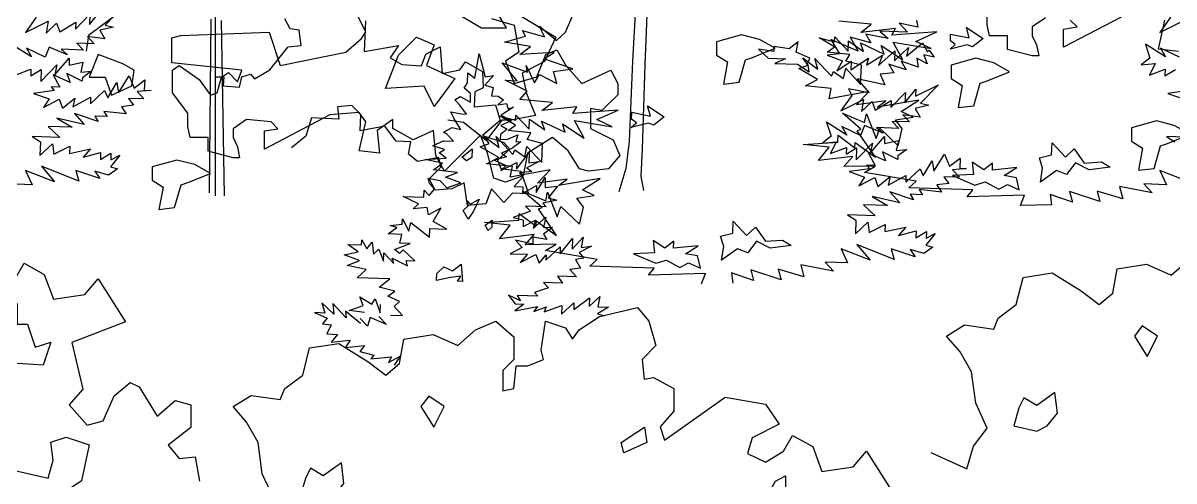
# Model space of a CAD drawing. Header units: inches. Extents: x -11 to 128, y 7 to 56.
# Drawn here: x 55.829 to 56.625, y 22.446 to 22.764 of the extents above; entities that cross this region are included whole.
import ezdxf

# ---------------------------------------------------------------- set-up
doc = ezdxf.new("R2010")
doc.units = ezdxf.units.IN
doc.header["$MEASUREMENT"] = 0
doc.layers.add('CAY', color=94, linetype='Continuous')
doc.layers.add('CAY-3', color=61, linetype='Continuous')
picture_1 = doc.add_image_def('image1.jpg', size_in_pixel=(1680, 1093))

# ---------------------------------------------------------------- blocks, each defined once
blk = doc.blocks.new('A$C76451831')
at = {"layer": 'CAY'}
for p, q in [((2471.8, 2031.9), (2478.5, 2069.3)), ((2478.5, 2069.3), (2487.7, 2034.1)), ((2460.6, 2024.6), (2461.2, 2040.4)), ((2461.2, 2040.4), (2471.8, 2031.9)), ((2455.4, 2016.6), (2460.6, 2024.6)), ((2500.9, 2036.3), (2487.3, 2020.9)), ((2487.7, 2034.1), (2500.9, 2036.3)), ((2465.5, 2008.1), (2455.4, 2016.6)), ((2465, 1995), (2465.5, 2008.1)), ((2487.3, 2020.9), (2500.3, 2017.8)), ((2500.3, 2017.8), (2497.6, 2004.7)), ((2441.2, 1998.5), (2449.5, 2003.7)), ((2449, 1990.1), (2441.2, 1998.5)), ((2459, 1976.6), (2449, 1990.1)), ((2449.5, 2003.7), (2465, 1995)), ((2497.6, 2004.7), (2508, 2004.3)), ((2515.9, 1998.6), (2507.5, 1990.8)), ((2507.5, 1990.8), (2520.7, 1993)), ((2508, 2004.3), (2515.9, 1998.6)), ((2531.4, 1987.2), (2512.4, 1974.7)), ((2520.7, 1993), (2523.1, 1984.8)), ((2523.1, 1984.8), (2531.4, 1987.2)), ((2435.1, 1980.1), (2451.3, 1976.8)), ((2440.1, 1969.1), (2435.1, 1980.1)), ((2451.3, 1976.8), (2459, 1976.6)), ((2512.4, 1974.7), (2527.9, 1966)), ((2423.5, 1948.4), (2437, 1956)), ((2437, 1956), (2450.4, 1952.9)), ((2450.4, 1952.9), (2440.1, 1969.1)), ((2522, 1953.1), (2511.3, 1945.3)), ((2527.9, 1966), (2511.8, 1958.9)), ((2511.8, 1958.9), (2522, 1953.1)), ((2407, 1927.6), (2423.1, 1935.2)), ((2423.1, 1935.2), (2438.9, 1934.7)), ((2428.9, 1945.4), (2423.5, 1948.4)), ((2438.9, 1934.7), (2428.9, 1945.4)), ((2511.3, 1945.3), (2511.1, 1937.6)), ((2511.1, 1937.6), (2521.5, 1937.2)), ((2521.5, 1937.2), (2538.1, 1944.4)), ((2538.1, 1944.4), (2535, 1934)), ((2535, 1934), (2542.7, 1933.8)), ((2425.3, 1922), (2407, 1927.6)), ((2417, 1916.8), (2425.3, 1922)), ((2427.6, 1908.3), (2417, 1916.8)), ((2529.2, 1923.4), (2513.1, 1916.2)), ((2513.1, 1916.2), (2520.6, 1910.5)), ((2542.7, 1933.8), (2529.2, 1923.4)), ((2536.2, 1891.4), (2555.7, 1917.4)), ((2555.7, 1917.4), (2555.1, 1901.1)), ((2395.4, 1906.7), (2427.6, 1908.3)), ((2421.9, 1900.8), (2395.4, 1906.7)), ((2408.4, 1890.4), (2421.9, 1900.8)), ((2520.6, 1910.5), (2501.8, 1905.7)), ((2501.8, 1905.7), (2520.1, 1897.4)), ((2512.1, 1889.5), (2536.6, 1901.8)), ((2536.6, 1901.8), (2536.2, 1891.4)), ((2571.1, 1903.3), (2552.1, 1893.5)), ((2555.1, 1901.1), (2571.1, 1903.3)), ((2445.4, 1886.4), (2408.4, 1890.4)), ((2426.6, 1879.3), (2445.4, 1886.4)), ((2520.1, 1897.4), (2512.1, 1889.5)), ((2559.6, 1887.8), (2541, 1885.8)), ((2541, 1885.8), (2546.2, 1880.1)), ((2552.1, 1893.5), (2559.6, 1887.8)), ((2402.2, 1869.3), (2399.8, 1877.6)), ((2399.8, 1877.6), (2418.2, 1874.2)), ((2409.6, 1860.9), (2402.2, 1869.3)), ((2418.2, 1874.2), (2428.7, 1862.9)), ((2450.3, 1870.4), (2426.6, 1879.3)), ((2428.7, 1862.9), (2450.3, 1870.4)), ((2546.2, 1880.1), (2532.6, 1864.8)), ((2532.6, 1864.8), (2545.7, 1864.3)), ((2545.3, 1853.9), (2567, 1866.3)), ((2545.7, 1864.3), (2545.3, 1853.9)), ((2566.7, 1855.4), (2580.6, 1878.9)), ((2567, 1866.3), (2566.7, 1855.4)), ((2580.6, 1878.9), (2580.1, 1863.1)), ((2580.1, 1863.1), (2599.2, 1865.2)), ((2599.2, 1865.2), (2585, 1847.1)), ((2361.6, 1849.4), (2393.3, 1848.3)), ((2385.3, 1838.2), (2361.6, 1849.4)), ((2393.3, 1848.3), (2393.7, 1859.2)), ((2393.7, 1859.2), (2401.6, 1850.7)), ((2401.6, 1850.7), (2409.6, 1860.9)), ((2585, 1847.1), (2598.4, 1843.9)), ((2376.8, 1830.3), (2385.3, 1838.2)), ((2398.2, 1832.3), (2376.8, 1830.3)), ((2400.5, 1821.3), (2398.2, 1832.3)), ((2419.5, 1831.5), (2400.5, 1821.3)), ((2407.9, 1810.6), (2419.5, 1831.5)), ((2581.8, 1833.6), (2550.1, 1834.7)), ((2550.1, 1834.7), (2557.5, 1826.7)), ((2598.4, 1843.9), (2577, 1839.2)), ((2577, 1839.2), (2581.8, 1833.6)), ((2360.1, 1806.9), (2360.4, 1815)), ((2360.4, 1815), (2370.2, 1796.1)), ((2428.8, 1799), (2407.9, 1810.6)), ((2557.5, 1826.7), (2530.9, 1816.8)), ((2530.9, 1816.8), (2546.6, 1813.5)), ((2546.6, 1813.5), (2546.3, 1803.1)), ((2546.3, 1803.1), (2565.2, 1812.8)), ((2562, 1799.8), (2581.2, 1817.7)), ((2565.2, 1812.8), (2562, 1799.8)), ((2581.2, 1817.7), (2577.9, 1802)), ((2338.3, 1791.8), (2351.8, 1801.7)), ((2341.5, 1804.8), (2360.1, 1806.9)), ((2351.8, 1801.7), (2341.5, 1804.8)), ((2370.2, 1796.1), (2373.4, 1809.1)), ((2373.4, 1809.1), (2402, 1786.8)), ((2402, 1786.8), (2402.5, 1799.9)), ((2402.5, 1799.9), (2428.8, 1799)), ((2591.5, 1801.5), (2577.6, 1791.1)), ((2577.9, 1802), (2591.5, 1801.5)), ((2292, 1763.9), (2276.1, 1775.3)), ((2276.1, 1775.3), (2297.4, 1774.6)), ((2297.4, 1774.6), (2297.7, 1782.3)), ((2297.7, 1782.3), (2305.3, 1768.9)), ((2305.3, 1768.9), (2313.9, 1779)), ((2313.9, 1779), (2315.9, 1760.3)), ((2359.6, 1791), (2338.3, 1791.8)), ((2347.9, 1767.4), (2372.2, 1777)), ((2356.4, 1777.5), (2359.6, 1791)), ((2372.2, 1777), (2356.4, 1777.5)), ((2561.2, 1775.8), (2534.7, 1782.2)), ((2534.7, 1782.2), (2545.1, 1770.9)), ((2561.5, 1786.7), (2561.2, 1775.8)), ((2582.7, 1783.2), (2561.5, 1786.7)), ((2577.6, 1791.1), (2582.7, 1783.2)), ((2603.3, 1761.2), (2622.6, 1784.5)), ((2622.1, 1768.2), (2639, 1786.7)), ((2622.6, 1784.5), (2622.1, 1768.2)), ((2639, 1786.7), (2635.8, 1770.5)), ((2270.6, 1759.2), (2292, 1763.9)), ((2294.3, 1750.7), (2270.6, 1759.2)), ((2315.9, 1760.3), (2323.9, 1768.2)), ((2323.9, 1768.2), (2331.4, 1749.4)), ((2331.4, 1749.4), (2331.9, 1762.5)), ((2331.9, 1762.5), (2347.1, 1746.1)), ((2355.9, 1761.7), (2347.9, 1767.4)), ((2361.5, 1766.9), (2355.9, 1761.7)), ((2379.5, 1750.4), (2361.5, 1766.9)), ((2545.1, 1770.9), (2526.2, 1761.2)), ((2526.2, 1761.2), (2552.9, 1760.2)), ((2552.9, 1760.2), (2541.6, 1747.5)), ((2541.6, 1747.5), (2566, 1759.8)), ((2566, 1759.8), (2571, 1746.5)), ((2571, 1746.5), (2581.9, 1759.2)), ((2581.6, 1751.1), (2603.6, 1771.6)), ((2581.9, 1759.2), (2581.6, 1751.1)), ((2603.6, 1771.6), (2603.3, 1761.2)), ((2651.7, 1772.6), (2632.8, 1762.9)), ((2632.8, 1762.9), (2640.2, 1754.5)), ((2635.8, 1770.5), (2651.7, 1772.6)), ((1763.5, 1722.2), (1777.1, 1746.4)), ((1777.1, 1746.4), (1808.3, 1729.3)), ((2275, 1743.2), (2294.3, 1750.7)), ((2304.2, 1736.7), (2275, 1743.2)), ((2347.1, 1746.1), (2344.7, 1754.4)), ((2344.7, 1754.4), (2368.3, 1742.7)), ((2365.9, 1750.9), (2379.5, 1750.4)), ((2368.3, 1742.7), (2365.9, 1750.9)), ((2634.6, 1738.8), (2618.3, 1736.6)), ((2640.2, 1754.5), (2627, 1752.2)), ((2627, 1752.2), (2634.6, 1738.8)), ((3462.1, 1738), (3507.5, 1745.1)), ((3507.5, 1745.1), (3545.3, 1728)), ((3545.3, 1728), (3573, 1752.2)), ((1808.3, 1729.3), (1822.5, 1690.9)), ((1870.8, 1698), (1891.4, 1722.2)), ((1891.4, 1722.2), (1933.3, 1656.1)), ((2290.6, 1724.1), (2304.2, 1736.7)), ((2340.9, 1722.3), (2290.6, 1724.1)), ((2324.6, 1709.7), (2340.9, 1722.3)), ((2628.7, 1725.4), (2599.3, 1726.4)), ((2599.3, 1726.4), (2607.1, 1715.7)), ((2618.3, 1736.6), (2628.7, 1725.4)), ((3306.5, 1682.6), (3317.1, 1724.4)), ((3317.1, 1724.4), (3361.9, 1731.5)), ((3361.9, 1731.5), (3406.7, 1703.8)), ((3455.6, 1700.3), (3462.1, 1738)), ((2348.4, 1703.5), (2324.6, 1709.7)), ((2337.7, 1695.7), (2348.4, 1703.5)), ((2585.5, 1708.3), (2564, 1701.4)), ((2577.7, 1716.8), (2585.5, 1708.3)), ((2607.1, 1715.7), (2577.7, 1716.8)), ((3406.7, 1703.8), (3434.4, 1682.6)), ((1822.5, 1690.9), (1870.8, 1698)), ((2294.6, 1694.5), (2313.2, 1683.4)), ((2299.6, 1681.1), (2294.6, 1694.5)), ((2313.2, 1683.4), (2318.5, 1691.4)), ((2318.5, 1691.4), (2325.9, 1669.8)), ((2356, 1687.3), (2337.7, 1695.7)), ((2347.5, 1679.5), (2356, 1687.3)), ((2524, 1697.3), (2533.9, 1683.8)), ((2542.3, 1688.5), (2524, 1697.3)), ((2569.2, 1695.7), (2537.1, 1696.9)), ((2537.1, 1696.9), (2542.3, 1688.5)), ((2564, 1701.4), (2569.2, 1695.7)), ((2605.4, 1667.7), (2624.6, 1685.6)), ((2624.3, 1675.2), (2648.9, 1693)), ((2624.6, 1685.6), (2624.3, 1675.2)), ((2648.4, 1679.8), (2664.8, 1695.1)), ((2648.9, 1693), (2648.4, 1679.8)), ((2664.8, 1695.1), (2661.6, 1679.4)), ((3434.4, 1682.6), (3455.6, 1700.3)), ((2224.6, 1670.4), (2244.1, 1661.9)), ((2240.6, 1669.3), (2224.6, 1670.4)), ((2236.3, 1685.2), (2240.6, 1669.3)), ((2254.4, 1667.9), (2236.3, 1685.2)), ((2252.8, 1684.1), (2254.4, 1667.9)), ((2273.6, 1662), (2252.8, 1684.1)), ((2272.6, 1672.4), (2273.6, 1662)), ((2295.9, 1653.3), (2272.6, 1672.4)), ((2278, 1673.7), (2299.6, 1681.1)), ((2301.9, 1670.6), (2278, 1673.7)), ((2325.9, 1669.8), (2326.4, 1682.9)), ((2360.2, 1665.9), (2347.5, 1679.5)), ((2547.5, 1683.4), (2533.6, 1673)), ((2533.6, 1673), (2568.7, 1679.9)), ((2533.9, 1683.8), (2547.5, 1683.4)), ((2568.7, 1679.9), (2563, 1671.9)), ((2563, 1671.9), (2581.8, 1679.4)), ((2578.8, 1671.4), (2605.9, 1681.3)), ((2581.8, 1679.4), (2578.8, 1671.4)), ((2605.9, 1681.3), (2605.4, 1667.7)), ((2677.9, 1678.8), (2661.2, 1668.5)), ((2661.2, 1668.5), (2672, 1665.4)), ((2661.6, 1679.4), (2677.9, 1678.8)), ((2664.3, 1664.1), (2722.6, 1678.3)), ((2722.6, 1678.3), (2740.3, 1657)), ((3278.8, 1661.9), (3306.5, 1682.6)), ((1933.3, 1656.1), (1850.8, 1624.3)), ((2244.1, 1661.9), (2237.2, 1653)), ((2237.2, 1653), (2250.5, 1651.6)), ((2250.5, 1651.6), (2243.7, 1637.7)), ((2306.7, 1649.3), (2295.1, 1661.4)), ((2310.8, 1662.9), (2306.7, 1649.3)), ((2336, 1652.2), (2310.8, 1662.9)), ((2323.9, 1664.2), (2336, 1652.2)), ((2341.7, 1666.5), (2360.2, 1665.9)), ((2473.2, 1643.5), (2504.5, 1657)), ((2504.5, 1657), (2532.2, 1632.9)), ((2574, 1612.2), (2581.1, 1657)), ((2581.1, 1657), (2611.8, 1647)), ((2633, 1643.5), (2664.3, 1664.1)), ((2740.3, 1657), (2750.9, 1619.3)), ((3199.2, 1634.2), (3226.9, 1651.3)), ((3226.9, 1651.3), (3271.7, 1644.8)), ((3271.7, 1644.8), (3278.8, 1661.9)), ((2243.7, 1637.7), (2260.2, 1636.6)), ((2260.2, 1636.6), (2250.4, 1624.7)), ((2362.4, 1629.3), (2407.8, 1636.4)), ((2407.8, 1636.4), (2445.5, 1619.3)), ((2445.5, 1619.3), (2473.2, 1643.5)), ((2532.2, 1632.9), (2532.2, 1598.1)), ((2611.8, 1647), (2622.4, 1629.3)), ((2622.4, 1629.3), (2633, 1643.5)), ((3219.8, 1610), (3199.2, 1634.2)), ((1850.8, 1624.3), (1867.9, 1552.3)), ((2206.7, 1573.9), (2217.3, 1615.8)), ((2217.3, 1615.8), (2262.1, 1622.8)), ((2250.4, 1624.7), (2279.7, 1627.6)), ((2262.1, 1622.8), (2306.9, 1595.1)), ((2279.7, 1627.6), (2272.6, 1616.4)), ((2272.6, 1616.4), (2301.9, 1619.3)), ((2301.9, 1619.3), (2294.6, 1610.4)), ((2355.9, 1591.6), (2362.4, 1629.3)), ((2750.9, 1619.3), (2729.7, 1598.1)), ((2294.6, 1610.4), (2316.5, 1604.8)), ((2316.5, 1604.8), (2311.6, 1598.8)), ((2311.6, 1598.8), (2343.6, 1601.9)), ((2339, 1593.3), (2356.7, 1603.2)), ((2343.6, 1601.9), (2339, 1593.3)), ((2356.7, 1603.2), (2347.6, 1589.1)), ((2532.2, 1598.1), (2515.1, 1580.9)), ((2553.4, 1588), (2577.6, 1598.1)), ((2577.6, 1598.1), (2574, 1612.2)), ((2729.7, 1598.1), (2733.2, 1567.4)), ((3237.5, 1578.7), (3219.8, 1610)), ((2306.9, 1595.1), (2334.7, 1573.9)), ((2334.7, 1573.9), (2355.9, 1591.6)), ((2515.1, 1580.9), (2515.1, 1549.7)), ((2532.2, 1553.2), (2535.7, 1588)), ((2535.7, 1588), (2553.4, 1588)), ((1916.2, 1541.7), (1940.4, 1562.3)), ((1940.4, 1562.3), (1954.5, 1555.8)), ((2179, 1553.2), (2206.7, 1573.9)), ((2733.2, 1567.4), (2747.4, 1570.3)), ((2747.4, 1570.3), (2778.6, 1553.2)), ((3244, 1530.4), (3237.5, 1578.7)), ((1867.9, 1552.3), (1846.6, 1528.1)), ((1954.5, 1555.8), (1982.2, 1510.4)), ((2171.9, 1536.1), (2179, 1553.2)), ((2515.1, 1549.7), (2532.2, 1553.2)), ((2778.6, 1553.2), (2778.6, 1518.4)), ((1846.6, 1528.1), (1874.3, 1496.9)), ((1899.1, 1503.3), (1916.2, 1541.7)), ((1982.2, 1510.4), (2010, 1534.6)), ((2010, 1534.6), (2034.1, 1528.1)), ((2034.1, 1528.1), (2034.1, 1493.3)), ((2099.4, 1525.5), (2127.1, 1542.6)), ((2127.1, 1542.6), (2171.9, 1536.1)), ((2764.5, 1473.6), (2857.6, 1539.7)), ((2857.6, 1539.7), (2920.1, 1529)), ((2920.1, 1529), (2940.8, 1498.4)), ((3261.7, 1492), (3244, 1530.4)), ((2120, 1501.3), (2099.4, 1525.5)), ((2778.6, 1518.4), (2757.4, 1494.2)), ((1874.3, 1496.9), (1899.1, 1503.3)), ((2034.1, 1493.3), (1999.3, 1465.6)), ((2137.7, 1470.1), (2120, 1501.3)), ((2757.4, 1494.2), (2764.5, 1473.6)), ((2940.8, 1498.4), (2899.5, 1477.1)), ((3240.4, 1464.3), (3261.7, 1492)), ((2899.5, 1477.1), (2892.4, 1452.9)), ((2947.9, 1456.5), (2961.4, 1480.7)), ((2961.4, 1480.7), (2992.7, 1463.6)), ((1999.3, 1465.6), (2016.4, 1445)), ((2144.2, 1421.7), (2137.7, 1470.1)), ((2920.1, 1439.4), (2947.9, 1456.5)), ((2992.7, 1463.6), (3006.8, 1425.2)), ((3055.2, 1432.3), (3075.8, 1456.5)), ((3075.8, 1456.5), (3117.7, 1390.4)), ((3230.4, 1429.5), (3240.4, 1464.3)), ((2016.4, 1445), (2040.6, 1447.9)), ((2040.6, 1447.9), (2047.7, 1410.1)), ((2892.4, 1452.9), (2920.1, 1439.4)), ((3175, 1454.3), (3230.4, 1429.5)), ((2161.9, 1383.3), (2144.2, 1421.7)), ((3006.8, 1425.2), (3055.2, 1432.3)), ((4638.3, 140.1), (4640.6, 408.3)), ((4647.3, 135.4), (4647.3, 419.7)), ((5187.1, 388.1), (5198.4, 414.5)), ((4661.5, 135.4), (4656.8, 405.9)), ((5120.6, 390.5), (5154.7, 381.1)), ((5125.3, 382.1), (5120.6, 390.5)), ((5154.7, 381.1), (5147.1, 397.2)), ((5147.1, 397.2), (5173, 375)), ((5701.4, 401.9), (5714.1, 388.3)), ((5730.2, 395.9), (5701.4, 401.9)), ((5727.9, 406.4), (5730.2, 395.9)), ((5093.2, 372.8), (5125.3, 382.1)), ((5132.9, 366), (5093.2, 372.8)), ((5171.9, 380.3), (5154.8, 342.6)), ((5173, 375), (5187.1, 388.1)), ((5596.3, 376.6), (5609.2, 354.8)), ((5638.3, 358.8), (5596.3, 376.6)), ((5625.9, 380.5), (5638.3, 358.8)), ((5657.8, 371.7), (5625.9, 380.5)), ((5650.1, 385.1), (5657.8, 371.7)), ((5684.3, 378.5), (5650.1, 385.1)), ((5714.1, 388.3), (5671.6, 389.8)), ((5671.6, 389.8), (5684.3, 378.5)), ((5116.6, 353.4), (5132.9, 366)), ((5169.7, 356.6), (5116.6, 353.4)), ((5153.5, 346.7), (5169.7, 356.6)), ((5669.7, 336.4), (5694.5, 359.5)), ((5694, 343.7), (5716, 364.2)), ((5694.5, 359.5), (5694, 343.7)), ((5712.8, 351.2), (5737.6, 371.6)), ((5716, 364.2), (5712.8, 351.2)), ((5737.6, 371.6), (5745.2, 357.8)), ((5745.2, 357.8), (5747.6, 360.4)), ((5747.6, 360.4), (5755.4, 349.7)), ((5112.4, 313.2), (5089.4, 340.8)), ((5089.4, 340.8), (5128.7, 326.2)), ((5154.8, 342.6), (5120.1, 324.9)), ((5198.3, 331.5), (5153.5, 346.7)), ((5609.2, 354.8), (5590.5, 352.7)), ((5590.5, 352.7), (5614.2, 343.7)), ((5614.2, 343.7), (5605.5, 328.2)), ((5605.5, 328.2), (5627.4, 343.3)), ((5626.9, 330.2), (5654.2, 347.8)), ((5627.4, 343.3), (5626.9, 330.2)), ((5651.2, 337), (5675.7, 352.5)), ((5654.2, 347.8), (5651.2, 337)), ((5675.7, 352.5), (5669.7, 336.4)), ((5712.1, 329.9), (5685.6, 338.5)), ((5685.6, 338.5), (5693.3, 325.1)), ((5730.8, 334.2), (5704.4, 343.3)), ((5704.4, 343.3), (5712.1, 329.9)), ((5744.6, 339.2), (5728.6, 347.9)), ((5728.6, 347.9), (5730.8, 334.2)), ((5755.4, 349.7), (5739.6, 353)), ((5739.6, 353), (5744.6, 339.2)), ((5120.1, 324.9), (5127.1, 293.6)), ((5126.4, 336.8), (5139.1, 310)), ((5128.7, 326.2), (5126.4, 336.8)), ((5139.1, 310), (5147.2, 322.9)), ((5147.2, 322.9), (5173.5, 308.8)), ((5168.7, 327.6), (5198.3, 331.5)), ((5173.5, 308.8), (5168.7, 327.6)), ((5693.3, 325.1), (5672, 323.1)), ((5672, 323.1), (5679.1, 307)), ((5093.9, 313.9), (5112.4, 313.2)), ((5127.7, 296.8), (5093.9, 313.9)), ((5636.8, 316.2), (5655.1, 294.3)), ((5679.1, 307), (5636.8, 316.2)), ((5726.5, 289.5), (5762, 306.9)), ((5762, 306.9), (5734.3, 278.4)), ((5116.8, 284), (5127.7, 296.8)), ((5167, 279.6), (5116.8, 284)), ((5127.1, 293.6), (5140.7, 259.4)), ((5628.2, 290.2), (5611.5, 266.8)), ((5611.5, 266.8), (5646.6, 284.1)), ((5623.2, 300.8), (5628.2, 290.2)), ((5655.1, 294.3), (5623.2, 300.8)), ((5646.6, 284.1), (5643.2, 265.7)), ((5688.7, 271.8), (5710.9, 295)), ((5710.3, 279.2), (5726.9, 299.9)), ((5710.9, 295), (5710.3, 279.2)), ((5726.9, 299.9), (5726.5, 289.5)), ((5150.7, 267), (5167, 279.6)), ((5204.4, 272.8), (5150.7, 267)), ((5198.6, 262.6), (5204.4, 272.8)), ((5268.1, 267.9), (5198.6, 262.6)), ((5235.4, 253.2), (5268.1, 267.9)), ((5643.2, 265.7), (5659.6, 281)), ((5659.6, 281), (5664.6, 267.6)), ((5664.6, 267.6), (5689.1, 282.7)), ((5689.1, 282.7), (5688.7, 271.8)), ((5747.3, 275.2), (5725.9, 270.5)), ((5725.9, 270.5), (5733.6, 257.1)), ((5734.3, 278.4), (5747.3, 275.2)), ((5029.8, 248.8), (5005.7, 252.3)), ((5064.6, 221), (5029.8, 248.8)), ((5088.8, 252.3), (5064.6, 221)), ((5110, 244.4), (5086.5, 258.4)), ((5086.5, 258.4), (5110.3, 252.1)), ((5103, 252.3), (5088.8, 252.3)), ((5140.7, 259.4), (5103, 252.3)), ((5110.3, 252.1), (5110.6, 260.2)), ((5110.6, 260.2), (5131.1, 238.2)), ((5131.1, 238.2), (5131.7, 254.1)), ((5131.7, 254.1), (5155.1, 237.4)), ((5155.1, 237.4), (5150.1, 250.7)), ((5150.1, 250.7), (5186.7, 233.6)), ((5200.9, 251.6), (5259, 241.9)), ((5215.8, 224.4), (5200.9, 251.6)), ((5259, 241.9), (5235.4, 253.2)), ((5620.7, 229.3), (5589.6, 249)), ((5589.6, 249), (5596.6, 227.4)), ((5717.4, 249.5), (5690.7, 250.4)), ((5690.7, 250.4), (5700.8, 239.6)), ((5733.6, 257.1), (5706.9, 260.7)), ((5706.9, 260.7), (5717.4, 249.5)), ((5098.9, 236.6), (5110, 244.4)), ((5133.6, 232.7), (5098.9, 236.6)), ((5127.8, 222.5), (5133.6, 232.7)), ((5186.7, 233.6), (5182.2, 246.9)), ((5182.2, 246.9), (5215.8, 224.4)), ((5641.9, 228.5), (5613, 242.7)), ((5613, 242.7), (5620.7, 229.3)), ((5647.9, 244.2), (5641.9, 228.5)), ((5676.5, 232.3), (5647.9, 244.2)), ((5700.8, 239.6), (5666.4, 240.8)), ((5666.4, 240.8), (5676.5, 232.3)), ((5055.4, 211.4), (5069.2, 216.4)), ((5069.2, 216.4), (5061.4, 227.5)), ((5061.4, 227.5), (5084.8, 210.4)), ((5080, 226.9), (5105.7, 199.2)), ((5084.8, 210.4), (5080, 226.9)), ((5151.6, 216.2), (5127.8, 222.5)), ((5150.6, 186.8), (5151.6, 216.2)), ((5596.6, 227.4), (5583.1, 217)), ((5583.1, 217), (5604.4, 219)), ((5604.4, 219), (5595.6, 200.7)), ((5635.2, 191.1), (5660.1, 217)), ((5656.8, 201.3), (5679, 227.2)), ((5660.1, 217), (5656.8, 201.3)), ((5679, 227.2), (5678.7, 216.4)), ((5678.7, 216.4), (5700.1, 221.1)), ((5700.1, 221.1), (5696.9, 205.3)), ((5084.3, 194.5), (5055.4, 211.4)), ((5105.7, 199.2), (5108.7, 206.8)), ((5108.7, 206.8), (5124.2, 195.8)), ((5124.2, 195.8), (5127.5, 211.6)), ((5127.5, 211.6), (5150.6, 186.8)), ((5595.6, 200.7), (5620, 210.3)), ((5620, 210.3), (5619.6, 199.9)), ((5619.6, 199.9), (5635.8, 209.7)), ((5635.8, 209.7), (5635.2, 191.1)), ((5654.1, 201.4), (5664.3, 182.4)), ((5680.4, 189.6), (5654.1, 201.4)), ((5699.1, 191.6), (5675.5, 203.3)), ((5675.5, 203.3), (5680.4, 189.6)), ((5696.9, 205.3), (5713.2, 207)), ((5699.3, 197.1), (5699.1, 191.6)), ((5713.2, 207), (5699.3, 197.1)), ((5754.7, 173.8), (5771.4, 200)), ((5771.4, 200), (5778.9, 181.1)), ((5065.3, 184.8), (5084.3, 194.5)), ((5105.1, 180.6), (5065.3, 184.8)), ((5101.8, 164.4), (5105.1, 180.6)), ((5651.2, 182.9), (5656, 177.3)), ((5664.3, 182.4), (5651.2, 182.9)), ((5738.5, 166.2), (5752.5, 189.8)), ((5752.5, 189.8), (5754.7, 173.8)), ((5778.9, 181.1), (5795.2, 193.7)), ((5805.1, 177.5), (5783.7, 175.5)), ((5795.2, 193.7), (5794.7, 177.9)), ((5794.7, 177.9), (5805.1, 177.5)), ((5163.4, 175.9), (5101.8, 164.4)), ((5144.1, 155.3), (5163.4, 175.9)), ((5189.6, 161.4), (5144.1, 155.3)), ((5240.4, 162.3), (5176.1, 151.4)), ((5176.1, 151.4), (5189.6, 161.4)), ((5213, 144.7), (5240.4, 162.3)), ((5656, 177.3), (5624.1, 172.9)), ((5624.1, 172.9), (5647.8, 164.4)), ((5647.8, 164.4), (5639.2, 151.1)), ((5639.2, 151.1), (5663.7, 163.9)), ((5663.7, 163.9), (5668.6, 150.1)), ((5668.6, 150.1), (5687.7, 165.3)), ((5684.6, 152.2), (5711.8, 167.2)), ((5687.7, 165.3), (5684.6, 152.2)), ((5711.5, 156.8), (5733.5, 177.3)), ((5711.8, 167.2), (5711.5, 156.8)), ((5733.5, 177.3), (5738.5, 166.2)), ((5794.2, 164.3), (5770.2, 165.1)), ((5770.2, 165.1), (5778, 154.4)), ((5783.7, 175.5), (5794.2, 164.3)), ((5150.9, 117.8), (5122.3, 142.4)), ((5122.3, 142.4), (5156.7, 128.1)), ((5231.3, 136.3), (5213, 144.7)), ((5766.7, 141.2), (5732.4, 145.1)), ((5732.4, 145.1), (5737.5, 137.3)), ((5778, 154.4), (5759.3, 152.4)), ((5759.3, 152.4), (5766.7, 141.2)), ((5156.7, 128.1), (5159.4, 141.1)), ((5159.4, 141.1), (5174.4, 103.4)), ((5204.4, 131.8), (5231.3, 136.3)), ((5214.8, 117.9), (5204.4, 131.8)), ((5702.2, 124.9), (5659.9, 134.5)), ((5659.9, 134.5), (5683.5, 120.6)), ((5723.7, 129.6), (5686.9, 141.7)), ((5686.9, 141.7), (5702.2, 124.9)), ((5737.5, 137.3), (5718.5, 137.9)), ((5718.5, 137.9), (5723.7, 129.6)), ((5115.3, 97.8), (5115.7, 108.2)), ((5115.7, 108.2), (5141.7, 88.7)), ((5145.4, 115.3), (5150.9, 117.8)), ((5173.4, 74.4), (5145.4, 115.3)), ((5174.4, 103.4), (5180, 119.1)), ((5180, 119.1), (5208.5, 91.8)), ((5208.5, 91.8), (5214.8, 117.9)), ((5646.4, 121.9), (5664.3, 104.9)), ((5683.5, 120.6), (5646.4, 121.9)), ((5062.2, 94.2), (5115.3, 97.8)), ((5101.9, 90.1), (5062.2, 94.2)), ((5085.3, 69.4), (5101.9, 90.1)), ((5141.7, 88.7), (5142, 96.8)), ((5142, 96.8), (5173.4, 74.4)), ((5621.8, 106.4), (5634.7, 98.2)), ((5664.3, 104.9), (5621.8, 106.4)), ((5634.7, 98.2), (5633.9, 77)), ((5633.9, 77), (5653.1, 94.9)), ((5653.1, 94.9), (5655.3, 78.9)), ((5655.3, 78.9), (5679.7, 91.2)), ((5679.7, 91.2), (5679.3, 80.4)), ((5138.6, 75.7), (5085.3, 69.4)), ((5124.9, 59.8), (5138.6, 75.7)), ((5679.3, 80.4), (5711.8, 87.4)), ((5711.8, 87.4), (5700.4, 74.6)), ((5700.4, 74.6), (5727.4, 81.4)), ((5727.4, 81.4), (5727.1, 71)), ((5727.1, 71), (5743.3, 80.8)), ((5756.7, 77.6), (5742.5, 59.6)), ((5743.3, 80.8), (5742.9, 70.4)), ((5742.9, 70.4), (5756.7, 77.6)), ((5172.9, 60.9), (5124.9, 59.8)), ((5156.3, 51), (5172.9, 60.9)), ((5656.5, 36.3), (5611.8, 53.7)), ((5611.8, 53.7), (5621.9, 32)), ((5693.7, 37.2), (5636.1, 60.6)), ((5636.1, 60.6), (5656.5, 36.3)), ((5726, 41.5), (5689.3, 53.7)), ((5689.3, 53.7), (5693.7, 37.2)), ((5753.3, 56.5), (5739.3, 46.5)), ((5742.5, 59.6), (5753.3, 56.5)), ((5236, 37.4), (5156.3, 51)), ((5224.8, 27.3), (5236, 37.4)), ((5739.3, 46.5), (5718.3, 52.7)), ((5718.3, 52.7), (5726, 41.5)), ((5323.5, 23.9), (5224.8, 27.3)), ((5314.9, 13.3), (5323.5, 23.9)), ((5472.5, 21.4), (5476.9, 4.9)), ((5519.5, 6.1), (5472.5, 21.4)), ((5515.1, 22.2), (5519.5, 6.1)), ((5554.6, 10.4), (5515.1, 22.2)), ((5600.2, 19.2), (5549.8, 29.1)), ((5549.8, 29.1), (5554.6, 10.4)), ((5621.9, 32), (5587.1, 33.3)), ((5587.1, 33.3), (5600.2, 19.2)), ((5402.9, 15.7), (5314.9, 13.3)), ((5396.9, 0), (5402.9, 15.7)), ((5476.9, 4.9), (5442.9, 17)), ((5442.9, 17), (5445, 1))]:
    blk.add_line(p, q, dxfattribs=at)
for points in [[(2451.7, 1910.2), (2468, 1922.8), (2467.5, 1909.6), (2459.2, 1904.5)], [(2453.8, 1827.6), (2462.2, 1835.5), (2459.8, 1843.3), (2465, 1837.6), (2478.4, 1845.3), (2470.1, 1827), (2461.5, 1814.2)], [(2452.7, 1718.4), (2445, 1718.7), (2450.2, 1726.6), (2434.3, 1724.5), (2412.8, 1719.8), (2413.2, 1730.7), (2424.4, 1740.7), (2437.4, 1734.8), (2450.9, 1745.2)], [(1750.8, 1676.2), (1766.7, 1684.2), (1766.7, 1652.5), (1782.5, 1652.5), (1794.4, 1616.8), (1818.1, 1624.8), (1806.3, 1589.1), (1742.9, 1593.1), (1731.1, 1581.2), (1719.2, 1640.6), (1731.1, 1640.6)], [(3524.3, 1634.1), (3500.5, 1649.9), (3488.6, 1634.1), (3508.4, 1602.4)], [(3369.9, 1515.3), (3365.9, 1547), (3338.2, 1527.2), (3318.4, 1539), (3310.5, 1523.2), (3302.6, 1495.5), (3338.2, 1487.6), (3354, 1495.5)], [(2424.5, 1525.4), (2400.8, 1541.2), (2388.9, 1525.4), (2408.7, 1493.7)], [(2721.4, 1485.8), (2733.3, 1493.7), (2737.3, 1469.9), (2701.6, 1454.1), (2697.7, 1469.9)], [(1754.8, 1391.1), (1762.7, 1426.7), (1814.2, 1414.8), (1822.1, 1442.6), (1818.1, 1470.3), (1841.9, 1478.2), (1877.5, 1466.3), (1865.7, 1410.9), (1841.9, 1395), (1837.9, 1359.4), (1818.1, 1347.5), (1766.7, 1347.5)], [(2270.1, 1406.6), (2266.2, 1438.3), (2238.4, 1418.5), (2218.7, 1430.3), (2210.7, 1414.5), (2202.8, 1386.8), (2238.4, 1378.9), (2254.3, 1386.8)], [(2935.2, 1410.5), (2951, 1418.5), (2951, 1386.8), (2966.9, 1386.8), (2978.8, 1351.1), (3002.5, 1359.1), (2990.6, 1323.4), (2927.3, 1327.4), (2915.4, 1315.5), (2903.5, 1374.9), (2915.4, 1374.9)], [(1332, 374.8), (1332.4, 385.2), (1361.2, 379.2), (1356.8, 395.2), (1382.5, 378.5), (1366.1, 365.4), (1358.1, 368.4), (1331.6, 361.7), (1339.5, 369.1)], [(1037.6, 376.9), (1009.9, 384), (971.5, 373.4), (971.5, 352.7), (988.6, 342.1), (982.2, 307.9), (1006.3, 310.8), (1016.4, 345.6), (1027, 349.2), (1061.8, 363.3)], [(5560.6, 340.2), (5563.6, 348.2), (5542.6, 357.1), (5545.9, 372.9), (5532, 362.5), (5508.5, 366), (5508.2, 358.3), (5484.4, 361.9), (5499.7, 347.7), (5526.4, 346.8), (5509.9, 339.7), (5544.7, 338.5), (5562.9, 327)], [(5288.9, 254), (5289.3, 264.4), (5318.1, 258.4), (5313.6, 274.5), (5339.3, 257.7), (5323, 244.7), (5315, 247.7), (5288.4, 240.9), (5296.4, 248.3)], [(1474.2, 178.1), (1469.4, 194.1), (1488.1, 198.9), (1488.8, 217.4), (1509.3, 195.4), (1522.9, 208.1), (1538.4, 186.2), (1564.8, 188), (1578.1, 179.9), (1545.8, 175.6), (1524.8, 186.7), (1511.1, 168.6), (1495.4, 174.6), (1470.8, 156.9)], [(1438.2, 144.9), (1433.9, 163.6), (1414.9, 167), (1434.4, 179.5), (1396.7, 175.3), (1397, 186.2), (1383.5, 175.8), (1365.4, 187.3), (1367.4, 168.6), (1335.2, 167), (1369.6, 152.2), (1385.6, 157.1), (1406.5, 146), (1419.9, 153.2)], [(5431.1, 57.3), (5426.2, 73.3), (5445, 78.1), (5445.6, 96.7), (5466.2, 74.6), (5479.7, 87.3), (5495.3, 65.5), (5521.6, 67.3), (5535, 59.1), (5502.6, 54.8), (5481.7, 65.9), (5467.9, 47.8), (5452.3, 53.8), (5427.7, 36.1)], [(5395.1, 24.1), (5390.7, 42.8), (5371.8, 46.2), (5391.3, 58.7), (5353.5, 54.6), (5353.9, 65.4), (5340.4, 55), (5322.2, 66.5), (5324.3, 47.9), (5292.1, 46.3), (5326.4, 31.5), (5342.5, 36.4), (5363.4, 25.2), (5376.8, 32.4)]]:
    blk.add_lwpolyline(points, close=True, dxfattribs=at)
for points in [[(2492.6, 1796.8), (2487.9, 1805.1), (2498.6, 1812.9), (2498.2, 1802), (2492.6, 1796.8)], [(1698.2, 415), (1666.3, 421.6), (1671.3, 411), (1654.7, 387.5), (1689.7, 404.9)], [(1685, 349.3), (1656.1, 363.5), (1663.8, 350.1), (1632.7, 369.7), (1639.7, 348.2), (1626.2, 337.8), (1647.6, 339.7), (1638.8, 321.5), (1663.1, 331), (1662.7, 320.6), (1679, 330.5)], [(1699.1, 298), (1667.2, 293.7), (1691, 285.2)], [(1707.5, 225.7), (1664.9, 227.2), (1677.8, 219)], [(1699.6, 157), (1654.9, 174.5), (1665, 152.8), (1630.2, 154), (1643.3, 140), (1592.9, 149.9), (1597.7, 131.1), (1558.2, 142.9), (1562.6, 126.9), (1515.6, 142.2), (1520, 125.7), (1486, 137.8), (1488.1, 121.8), (1440.1, 120.8), (1446.1, 136.4), (1358.1, 134.1), (1366.6, 144.6), (1267.9, 148.1), (1279.1, 158.1), (1199.4, 171.8), (1216.1, 181.6), (1168, 180.6), (1181.7, 196.4), (1128.5, 190.1), (1145, 210.9), (1105.3, 215), (1158.5, 218.6), (1158.8, 229), (1184.9, 209.5), (1185.2, 217.6), (1216.5, 195.2), (1188.5, 236.1), (1194, 238.6), (1165.5, 263.2), (1199.8, 248.8), (1202.6, 261.9), (1217.6, 224.2), (1223.1, 239.9), (1251.6, 212.6), (1257.9, 238.7), (1247.6, 252.6), (1274.4, 257.1), (1256.2, 265.5), (1283.5, 283.1), (1219.2, 272.2), (1232.7, 282.1), (1187.2, 276), (1206.5, 296.7), (1144.9, 285.2), (1148.2, 301.4), (1108.5, 305.5), (1127.4, 315.3), (1098.5, 332.2), (1112.3, 337.1), (1104.5, 348.3), (1127.9, 331.1), (1123.1, 347.6), (1148.9, 320), (1151.8, 327.6), (1167.3, 316.6), (1170.6, 332.4), (1193.7, 307.5), (1194.8, 337), (1171, 343.2), (1176.8, 353.5), (1142, 357.4), (1153.2, 365.2), (1129.6, 379.1), (1153.4, 372.9), (1153.7, 381), (1174.2, 359), (1174.8, 374.8), (1198.2, 358.2), (1193.2, 371.5), (1229.8, 354.3), (1225.3, 367.6), (1258.9, 345.2), (1244, 372.4), (1302.2, 362.7), (1278.5, 373.9), (1311.2, 388.7), (1241.7, 383.4), (1247.5, 393.6), (1193.8, 387.8), (1210.1, 400.4), (1160, 404.8)], [(4371.3, 411), (4354.7, 387.5), (4389.7, 404.9), (4386.3, 386.4), (4402.7, 401.7), (4407.7, 388.4), (4432.3, 403.4), (4431.9, 392.6), (4454, 415.8), (4453.4, 400), (4470, 420.7)], [(4505.2, 427.6), (4477.4, 399.1), (4490.4, 396), (4469, 391.3), (4476.7, 377.8), (4450.1, 381.5), (4460.6, 370.2), (4433.8, 371.2), (4443.9, 360.4), (4409.5, 361.6), (4419.6, 353.1), (4391, 365), (4385, 349.3), (4356.1, 363.5), (4363.8, 350.1), (4332.7, 369.7)], [(4338.8, 321.5), (4363.1, 331), (4362.7, 320.6), (4379, 330.5), (4378.3, 311.9), (4403.2, 337.8), (4400, 322), (4422.2, 348), (4421.8, 337.1), (4443.2, 341.8), (4440, 326.1), (4456.3, 327.8), (4442.4, 317.8), (4442.2, 312.4), (4418.6, 324.1), (4423.6, 310.3), (4397.2, 322.1), (4407.5, 303.2), (4394.3, 303.7), (4399.1, 298), (4367.2, 293.7), (4391, 285.2), (4382.3, 271.9), (4406.8, 284.6), (4411.8, 270.9), (4430.9, 286.1), (4427.7, 273), (4455, 287.9), (4454.6, 277.5), (4476.6, 298.1), (4481.7, 287), (4495.6, 310.5), (4497.8, 294.6), (4514.6, 320.8), (4522.1, 301.9), (4538.4, 314.5), (4537.8, 298.6), (4548.2, 298.3), (4526.8, 296.3), (4537.3, 285.1), (4513.3, 285.9), (4521.1, 275.2), (4502.5, 273.1), (4509.8, 262), (4475.5, 265.9), (4480.6, 258), (4461.6, 258.7), (4466.8, 250.4), (4430.1, 262.5), (4445.3, 245.7), (4403.1, 255.3), (4426.6, 241.3), (4389.5, 242.6), (4407.5, 225.7), (4364.9, 227.2), (4377.8, 219), (4377, 197.7), (4396.2, 215.6), (4398.4, 199.7), (4422.9, 212), (4422.5, 201.1), (4454.9, 208.2), (4443.6, 195.4), (4470.5, 202.2), (4470.2, 191.8), (4486.4, 201.6), (4486, 191.2), (4499.9, 198.4), (4485.6, 180.3), (4496.4, 177.2), (4482.5, 167.3), (4461.4, 173.5), (4469.1, 162.3), (4432.4, 174.5), (4436.8, 158), (4379.2, 181.3), (4399.6, 157), (4354.9, 174.5), (4365, 152.8), (4330.2, 154)], [(888.6, 656.4), (872.7, 530.9), (866.4, 466.6), (861.1, 337.9), (856.9, 208.2), (854.8, 166), (859, 143.9)], [(774.7, 655.4), (791.5, 634.3), (850.6, 524.6), (847.4, 444.5), (842.2, 343.2), (836.9, 219.8), (831.6, 177.6), (821.1, 141.8)]]:
    blk.add_lwpolyline(points, dxfattribs=at)
at = {"layer": 'CAY-3'}
for p, q in [((5095.9, 394.5), (5062.5, 449.6)), ((4975.9, 443.1), (5057.6, 394.5)), ((5086.7, 432.5), (5171.9, 380.3)), ((45.4, 414.1), (3.5, 382.8)), ((430.8, 388.4), (413.7, 423.2)), ((624.8, 409), (659.6, 399)), ((5836.9, 399.6), (5836.9, 420.3)), ((5927.1, 410.3), (5906.5, 396.1)), ((6055.5, 417.4), (5954.9, 364.8)), ((659.6, 399), (666.6, 357.1)), ((5057.6, 394.5), (5095.9, 394.5)), ((5840.5, 382.5), (5836.9, 399.6)), ((5906.5, 396.1), (5906.5, 382.5)), ((5954.9, 392.6), (5975.5, 396.1)), ((5954.9, 364.8), (5954.9, 392.6)), ((5975.5, 396.1), (5964.9, 406.7)), ((6100.9, 361.9), (6110.9, 406.7)), ((3.5, 382.8), (0, 358.6)), ((132.1, 379.3), (145.6, 382.8)), ((132.1, 340.9), (132.1, 379.3)), ((145.6, 382.8), (281.8, 388.3)), ((281.8, 388.3), (298.9, 336.4)), ((400.1, 357.1), (424.3, 378.3)), ((424.3, 378.3), (430.8, 388.4)), ((5868.2, 382.5), (5840.5, 382.5)), ((5868.2, 361.3), (5868.2, 382.5)), ((5906.5, 382.5), (5913, 368.4)), ((298.9, 336.4), (400.1, 357.1)), ((666.6, 357.1), (646, 343.5)), ((708.5, 353.5), (725.6, 360.6)), ((725.6, 360.6), (739.2, 336.4)), ((5906.5, 351.3), (5868.2, 361.3)), ((5913, 368.4), (5916.5, 351.3)), ((6132.1, 358.4), (6100.9, 361.9)), ((240, 329.4), (132.1, 340.9)), ((646, 343.5), (659.6, 308.7)), ((694.4, 319.3), (708.5, 353.5)), ((5916.5, 351.3), (5906.5, 351.3)), ((132.7, 329.4), (143.3, 336.4)), ((132.7, 294.5), (132.7, 329.4)), ((143.3, 336.4), (173.9, 315.2)), ((208.7, 318.7), (219.3, 325.8)), ((219.3, 325.8), (232.9, 311.7)), ((232.9, 311.7), (240, 329.4)), ((739.2, 336.4), (763.9, 308.7)), ((763.9, 308.7), (808.7, 329.4)), ((808.7, 329.4), (819.4, 308.7)), ((173.9, 315.2), (191.6, 291)), ((201.6, 294.5), (208.7, 318.7)), ((659.6, 308.7), (694.4, 319.3)), ((819.4, 308.7), (819.4, 291.6)), ((156.8, 263.3), (132.7, 294.5)), ((191.6, 291), (201.6, 294.5)), ((819.4, 291.6), (794.6, 267.4)), ((794.6, 267.4), (777.5, 270.4)), ((777.5, 270.4), (777.5, 239.7)), ((156.8, 242.6), (156.8, 263.3)), ((247, 253.3), (226.4, 239.1)), ((284.8, 249.7), (247, 253.3)), ((375.4, 260.4), (274.7, 207.8)), ((295.4, 239.1), (284.8, 249.7)), ((420.8, 263.9), (375.4, 260.4)), ((430.8, 249.7), (420.8, 263.9)), ((420.8, 204.9), (430.8, 249.7)), ((472.7, 253.3), (448.5, 236.2)), ((472.7, 239.7), (472.7, 253.3)), ((160.4, 225.5), (156.8, 242.6)), ((226.4, 239.1), (226.4, 225.5)), ((274.7, 235.6), (295.4, 239.1)), ((274.7, 207.8), (274.7, 235.6)), ((448.5, 236.2), (452, 201.4)), ((503.9, 222), (472.7, 239.7)), ((535.2, 236.2), (503.9, 222)), ((538.7, 197.8), (535.2, 236.2)), ((777.5, 239.7), (812.3, 222)), ((188.1, 225.5), (160.4, 225.5)), ((188.1, 204.3), (188.1, 225.5)), ((226.4, 225.5), (232.9, 211.4)), ((607.7, 229.1), (583.5, 204.9)), ((618.3, 201.4), (607.7, 229.1)), ((718.5, 225.5), (680.2, 201.4)), ((742.7, 204.9), (718.5, 225.5)), ((812.3, 222), (822.3, 197.8)), ((226.4, 194.3), (188.1, 204.3)), ((232.9, 211.4), (236.4, 194.3)), ((452, 201.4), (420.8, 204.9)), ((552.3, 173.6), (538.7, 197.8)), ((583.5, 204.9), (552.3, 173.6)), ((628.3, 163), (618.3, 201.4)), ((680.2, 201.4), (673.7, 166.6)), ((760.4, 177.2), (742.7, 204.9)), ((822.3, 197.8), (805.2, 177.2)), ((236.4, 194.3), (226.4, 194.3)), ((646, 156.5), (628.3, 163)), ((673.7, 166.6), (646, 156.5)), ((774, 173.6), (760.4, 177.2)), ((805.2, 177.2), (774, 173.6))]:
    blk.add_line(p, q, dxfattribs=at)
for points in [[(4646.7, 319.2), (4660.4, 319.2), (4659.4, 305.5), (4684.7, 303.3), (4687.9, 319.2), (4701.6, 323.4), (4707.9, 316), (4731.1, 329.7), (4759.6, 365.6), (4779.6, 367.7), (4776.4, 390.9), (4762.7, 393), (4754.3, 408.8)], [(4878.8, 405.7), (4876.6, 358.2), (4929.4, 367.7), (4916.7, 348.7), (4934.6, 338.2), (4965.2, 336), (4971.6, 354), (4993.7, 365.6), (4996.9, 324.4), (5024.3, 329.7), (5032.7, 342.4), (5059.1, 327.6), (5060.2, 302.3), (5047.5, 296), (5046.4, 272.8), (5079.1, 275.9), (5086.5, 251.7), (5059.1, 228.5), (5091.8, 217.9), (5101.3, 207.4), (5082.3, 190.5), (5087.6, 177.8), (5118.2, 173.6), (5129.8, 138.8), (5105.5, 139.9), (5091.8, 125.1), (5072.8, 146.2), (5064.4, 123), (5035.9, 120.9), (5030.6, 155.7), (5011.6, 146.2), (4986.3, 144.1), (4976.8, 162), (4994.8, 179.9), (4991.6, 194.7), (4958.9, 188.4), (4945.2, 200), (4948.4, 219), (4926.2, 220), (4908.3, 243.2), (4870.3, 235.8), (4871.4, 261.2), (4857.7, 274.9), (4835.5, 272.8), (4837.6, 253.8), (4795.4, 255.9), (4787, 227.4), (4764.8, 209.5)]]:
    blk.add_lwpolyline(points, dxfattribs=at)
for points in [[(481.1, 352.5), (508.8, 380.2), (536.5, 368.3), (524.6, 336.6), (568.2, 316.8), (536.5, 273.3), (520.7, 305), (461.3, 301)], [(56.6, 339.4), (18.3, 353.5), (4.7, 318.7), (28.9, 318.7), (38.9, 291), (70.2, 305.2), (73.7, 329.4)], [(5847.5, 340.7), (5819.8, 347.7), (5781.5, 337.1), (5781.5, 316.5), (5798.6, 305.9), (5792.1, 271.6), (5816.3, 274.6), (5826.3, 309.4), (5836.9, 312.9), (5871.7, 327.1)], [(6125.5, 244), (6097.8, 251.1), (6059.5, 240.5), (6059.5, 219.9), (6076.6, 209.2), (6070.1, 175), (6094.3, 178), (6104.3, 212.8), (6114.9, 216.3), (6149.7, 230.5)], [(167.4, 183.7), (139.7, 190.7), (101.4, 180.1), (101.4, 159.5), (118.5, 148.9), (112, 114.6), (136.2, 117.6), (146.2, 152.4), (156.8, 155.9), (191.6, 170.1)]]:
    blk.add_lwpolyline(points, close=True, dxfattribs=at)

msp = doc.modelspace()

# ---------------------------------------------------------------- block references
at = {"layer": 'CAY', "xscale": 0.0004489089019145984, "yscale": 0.0004489089019145984, "zscale": 0.0004489089019145984}
for p in [(53.87545, 22.58311), (55.87234, 22.58311), (55.03155, 21.8133)]:
    msp.add_blockref('A$C76451831', p, dxfattribs=at)

# ---------------------------------------------------------------- pictures from other files: only their frames are drawn
image = msp.add_image(picture_1, insert=(12.49661, 7.37723), size_in_units=(74.4025, 48.40591))
image.dxf.flags = 6

doc.saveas('drawing.dxf')
